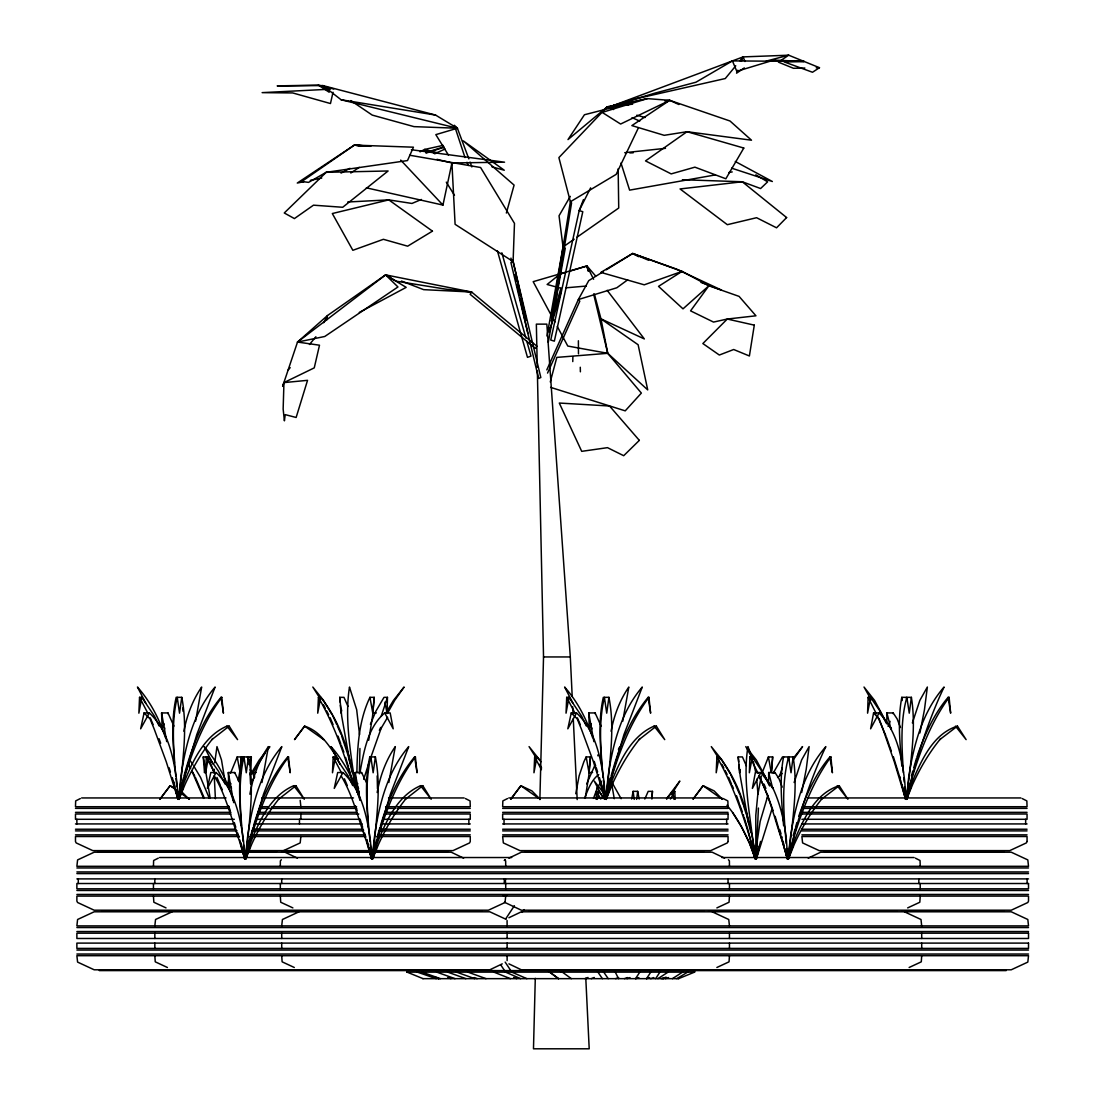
<?xml version="1.0" encoding="UTF-8"?>
<svg xmlns="http://www.w3.org/2000/svg" width="1104" height="1104" viewBox="0 0 1104 1104"><rect width="100%" height="100%" fill="white"/><g stroke="black" fill="none" stroke-linecap="round" stroke-linejoin="round"><path stroke-width="1.5" d="M377.471 788.808L377.182 775.891M356.882 772.648C357.365 747.215 358.717 720.636 369.95 697.342L374.215 697.342L372.545 716.289L368.708 740.26M226.927 726.128L237.567 739.625L229.19 726.128L226.927 726.128C203.536 736.244 192.248 762.064 183.292 784.475L178.931 799.282L184.189 777.202L196.774 734.615L215.101 687.033C193.421 712.328 185.168 745.918 180.725 778.196L178.613 799.296L178.503 796.053M423.039 978.655L407.072 972.127L407.086 970.595M407.266 972.127L407.279 970.595M370.42 724.321L375.815 711.321L383.999 697.342L387.449 697.342L387.076 713.17L384.896 702.158M173.949 726.115L167.96 712.936L161.584 712.936L162.15 728.819L164.123 723.879M239.734 782.833L234.683 772.524L228.307 772.524L228.887 788.408L230.86 783.467M366.611 782.833L361.574 772.524L355.198 772.524L355.764 788.408L357.737 783.467M601.114 726.115L595.125 712.936L588.749 712.936L589.315 728.819L591.289 723.879M241.362 825.709C239.803 802.856 237.774 779.479 242.908 756.93L251.326 756.93L250.801 772.759L250.18 769.64M214.231 772.662L214.314 769.281M535.288 978.337L533.48 1048.8L589.205 1048.8L585.796 978.337M539.87 799.6L543.527 656.949L537.344 370.696M572.769 361.588L572.879 356.951M782.212 787.138L778.941 778.568L774.98 772.524L768.688 772.524L772.731 788.491L772.427 787.138C780.514 804.029 784.654 822.59 786.503 841.165L787.718 858.898L787.98 855.683M749.892 756.93L749.354 772.759L752.335 756.93L749.892 756.93L758.103 773.393M868.117 697.342L867.578 713.17L870.559 697.342L868.117 697.342L876.341 713.805M178.517 799.31L178.669 796.081M139.546 697.342L138.869 713.17L141.809 697.342L139.546 697.342L148.143 713.805M333.16 756.93L332.483 772.759L335.423 756.93L333.16 756.93L341.757 773.393M566.711 697.342L566.035 713.17L568.974 697.342L566.711 697.342L575.308 713.805M596.132 799.379L596.519 791.361L598.782 791.361L602.77 796.219M318.421 697.342L317.731 713.17L320.657 697.342L318.421 697.342C334.112 724.679 344.807 754.681 353.225 784.985M534.667 756.93L533.963 772.759L536.903 756.93L534.667 756.93L541.443 769.681M716.896 756.93L716.192 772.759L719.132 756.93L716.896 756.93C731.579 782.322 741.557 810.184 750.002 838.198L755.509 858.926L754.087 850.949M768.688 772.524L768.577 783.467M900.45 727.55L897.179 718.98L893.205 712.936L886.912 712.936L886.802 723.879M359.352 773.821L359.945 748.471M651.884 799.02L652.464 791.361L648.2 791.361L644.819 799.02M357.917 794.48L358.372 788.021M357.931 794.438L358.4 787.939M575.75 793.748L579.117 775.891L583.864 761.801L586.183 756.93L590.461 756.93L588.791 775.891L585.189 798.371M762.892 770.909L768.412 756.93L772.69 756.93L771.613 770.909M241.417 756.93L240.106 772.759L237.222 756.93L241.417 756.93L240.465 765.997M374.215 697.342L372.779 713.17L369.95 697.342M590.461 756.93L589.025 772.759L586.183 756.93M651.953 797.778L652.464 791.361M772.69 756.93L771.254 772.759L768.412 756.93M214.714 762.85L216.977 746.621L221.504 759.994L224.968 780.859M786.172 843.346C783.923 814.711 780.997 785.027 788.615 756.93L793.141 756.93C797.516 783.868 793.707 811.316 790.74 838.198L788.035 858.926L788.325 855.738M909.737 783.385L906.398 799.324L906.563 796.136M788.008 858.884L790.354 837.784C795.142 805.409 803.891 771.862 825.833 746.621C812.02 775.836 801.821 806.624 793.39 837.784L788.228 858.884L790.423 847.527M908.661 787.939L906.384 799.296L908.578 778.196C913.381 745.821 922.13 712.273 944.072 687.033C930.258 716.248 920.06 747.035 911.628 778.196L906.467 799.296L911.104 784.475C920.708 761.884 932.383 733.898 957.458 726.128L966.124 739.625L955.471 726.128M178.986 796.136L178.627 799.324L183.499 777.616M372.6 855.738L372.959 852.55M793.141 756.93L791.03 772.759L788.615 756.93M911.38 697.342L909.254 713.17L906.853 697.342L911.38 697.342C915.754 724.279 911.932 751.727 908.978 778.61L906.274 799.324M174.391 762.974C172.983 741.157 171.244 718.856 176.171 697.342L181.76 697.342L179.538 713.17L177.233 697.342C171.065 723.065 173.673 749.892 175.771 775.96M368.363 827.282C366.749 803.919 364.555 780.004 369.785 756.93L375.374 756.93L373.152 772.759L370.834 756.93C364.32 784.585 367.508 813.413 369.992 841.386M601.68 764.548C600.19 742.205 598.313 719.366 603.336 697.342L608.925 697.342L606.717 713.17L604.399 697.342C598.133 723.617 600.907 751.01 603.101 777.616M636.622 799.379L637.684 791.361L633.144 791.361L631.654 799.02M239.872 770.909L238.271 780.68M360.042 772.11C363.92 751.258 367.798 727.288 384.744 712.936L390.181 712.936L393.203 728.819L384.744 712.936M767.418 798.371L767.901 795.391M783.564 756.93C779.245 779.617 781.729 802.884 783.605 825.709M907.06 700.198L906.329 697.342L901.802 697.342C897.483 720.029 899.953 743.296 901.844 766.121M205.123 769.64L204.516 772.759L203.274 756.93L208.546 756.93L205.606 772.759L206.282 756.93L214.88 773.393M546.977 336.016L563.054 246.979L559.038 215.777L570.285 196.374M548.288 342.295L565.276 248.207L563.054 246.979L574.177 239.182M597.333 799.379L598.492 792.962M358.662 794.549L359.255 791.361M758.02 849.362L756.226 858.926L758.172 849.155M326.549 320.215L327.433 315.578L385.586 274.882L471.601 292.022L536.82 346.145L535.371 348.436L470.152 294.313L471.601 292.022L445.602 289.124L396.143 281.175L385.586 274.882L297.514 342.061L282.638 386.331L283.949 382.605L314.254 367.867L319.498 345.207L297.514 342.061L327.433 315.578L323.693 322.685M341.688 710.051L341.095 713.17L340.349 705.359M740.163 769.64L739.57 772.759L738.811 764.948M195.574 721.271L201.659 687.033C192.579 700.267 186.838 715.53 183.926 731.262M261.965 782.515L268.396 746.621C258.571 760.794 252.968 777.354 249.89 794.218M388.843 782.515L395.273 746.621C385.82 760.325 380.149 776.236 377.154 792.534M622.739 721.271L628.825 687.033C619.744 700.267 614.003 715.53 611.092 731.262M182.132 783.067L178.779 799.296L181.111 778.61C183.719 751.7 187.1 724.114 181.76 697.342M249.532 839.413L245.516 858.884L246.565 854.137M375.401 844.284L372.393 858.884L377.775 838.198C386.386 809.591 397.385 781.025 415.394 756.93L414.607 756.93C398.089 776.774 387.697 801.104 380.466 825.709M606.952 794.438L610.291 778.196M801.67 792.534L806.224 769.281L809.122 746.621L801.601 759.994L794.135 782.515M788.159 858.926L790.505 847.762M919.908 732.946L924.462 709.693L927.36 687.033L919.839 700.405L912.373 722.927M366.362 187.832L442.952 205.082L451.922 162.964L504.556 162.191L411.406 149.744M247.255 850.949L249.67 839.785M376.547 839.785L372.407 858.926L377.803 836.791L390.374 794.218L408.715 746.621C387.035 771.917 378.782 805.506 374.339 837.784L372.214 858.884L374.725 838.198C377.333 811.302 380.714 783.716 375.374 756.93M606.993 794.549L610.664 777.616M227.452 785.524L229.204 777.451M250.015 838.198L253.133 827.282M756.626 857.284L758.393 849.224M333.022 92.253L330.469 103.541L292.67 92.929L262.131 92.639L330.344 89.189M873.581 712.936L870.614 728.819L879.046 712.936L873.581 712.936L879.184 718.98L882.883 728.902L894.309 761.815L905.611 799.31L904.286 792.865M759.414 845.912L756.695 857.27L760.559 841.386M293.664 785.717L304.304 799.227L295.927 785.717L293.664 785.717C270.273 795.832 258.985 821.652 250.015 844.063L245.654 858.871L250.925 836.791L263.497 794.218L281.837 746.621C260.144 771.917 251.905 805.506 247.462 837.784L245.336 858.884L247.848 838.198C250.456 811.302 253.837 783.716 248.497 756.93L246.275 772.759L243.956 756.93C237.443 784.585 240.631 813.413 243.101 841.386M761.346 775.891L757.703 795.391L755.785 815.414L755.881 858.802M178.848 799.324L184.161 778.61C192.786 750.002 203.785 721.436 221.78 697.342L220.993 697.342C202.239 719.863 191.585 747.96 183.982 775.96M245.585 858.926L250.898 838.198C259.509 809.591 270.508 781.025 288.517 756.93L287.73 756.93C271.211 776.774 260.82 801.104 253.589 825.709M906.481 799.324L911.849 778.61C920.515 750.071 931.431 721.588 949.109 697.342L948.115 697.342C934.039 713.819 925.111 733.994 917.824 754.211M149.357 712.936L144.086 712.936L140.65 728.819L149.357 712.936C168.194 730.655 173.48 756.999 176.819 781.577L178.31 799.31M248.952 764.603L251.326 756.93M576.523 712.936L571.251 712.936L567.815 728.819L576.523 712.936C595.36 730.655 600.659 756.999 603.985 781.577L605.475 799.31L604.951 796.053M550.275 381.943L556.816 357.392L607.724 353.308L647.717 389.891L638.126 344.752L600.976 318.877L594.394 294.078M906.853 697.342C900.05 721.795 901.871 747.615 903.417 772.648M506.363 213.044L514.091 185.099L463.321 140.898L504.28 170.237L491.942 166.842M369.26 761.815L363.713 779.286M793.183 835.549L795.073 828.938M911.421 775.96L912.829 770.992M756.392 858.898L772.124 808.556M795.542 827.282L796.909 822.563M913.767 767.68L916.513 758.255M377.113 837.205L380.011 827.282M611.147 775.96C618.751 747.96 629.404 719.863 648.158 697.342L648.945 697.342L650.615 713.17L648.158 697.342M372.545 858.871L376.892 844.063C385.862 821.652 397.15 795.832 420.541 785.717L422.804 785.717L431.181 799.227L420.541 785.717M639.961 738.562C628.673 752.514 619.634 768.163 612.196 784.475L606.206 799.434L610.457 784.475C619.413 762.064 630.701 736.244 654.092 726.128L656.356 726.128L664.732 739.625L654.092 726.128M548.343 330.8L549.309 327.529M551.255 320.988L560.929 288.254L547.142 284.473L558.569 275.186M549.199 332.138L561.301 291.221L560.929 288.254M798.73 816.27C806.155 795.197 815.249 774.083 829.891 756.93L830.884 756.93L832.416 772.759L829.891 756.93M916.969 756.682L917.217 755.812M167.739 713.626L167.96 712.936M234.476 773.228L234.683 772.524M361.353 773.228L361.574 772.524M594.904 713.626L595.125 712.936M782.363 767.639L779.645 775.891M230.474 773.393L237.222 756.93M774.746 773.228L774.98 772.524M892.97 713.626L893.205 712.936M381.184 716.289L387.449 697.342M183.236 787.152L178.972 799.393L185.03 784.475C192.469 768.163 201.508 752.514 212.796 738.562M245.709 858.981L249.959 846.74M376.837 846.74L372.586 858.981L378.644 844.063C386.083 827.752 395.108 812.102 406.41 798.151M606.137 799.393L610.402 787.152M788.366 858.981L792.617 846.74M910.855 787.152L906.591 799.393L912.635 784.475C920.087 768.108 929.251 752.445 940.705 738.562M381.391 727.55L369.757 760.421M597.623 787.138L593.51 798.344M586.652 783.909L594.587 765.997M584.596 798.344C587.921 789.788 591.137 780.293 598.727 774.539M767.887 795.501L760.173 821.404L757.358 840.31L756.033 858.898L758.42 808.059M583.464 199.562L579.186 210.602L550.744 340.06L554.346 341.15L582.788 211.706L579.186 210.602L590.626 187.859M890.1 721.34L888.044 726.349M245.778 859.022L251.767 844.063C259.205 827.752 268.231 812.102 279.519 798.151M737.762 70.214L736.575 73.168L744.331 67.91M741.322 61.341L743.102 56.897L788.698 55.2L819.458 67.703L812.503 72.257L784.185 61.907L804.071 61.451L773.835 60.085L736.796 71.332L732.435 60.899L695.962 82.207L655.141 93.067L611.299 106.26L614.486 105.998M788.435 859.022L794.397 844.063C801.849 827.696 811.012 812.033 822.466 798.151M769.819 785.938L770.868 783.467M546.811 369.895L578.344 299.557L588.749 280.623L603.391 271.584M547.543 373.097L579.779 301.199L578.344 299.557L616.819 287.771L627.638 279.864M379.376 730.31L380.701 727.439M638.347 127.94L616.17 174.377L570.382 201.742L551.572 317.828L552.773 318.987L571.568 202.901L570.382 201.742L558.886 157.61L607.283 106.812L647.386 98.629L669.742 100.34L730.02 121.012L751.493 140.208L687.019 131.707L664.194 135.323L631.874 125.594L669.742 100.34L678.85 104.507M760.808 772.524L752.376 788.408L755.357 772.524L760.808 772.524L773.214 788.491M670.404 799.02L674.779 791.361L672.612 791.361L666.802 799.02M773.048 773.393L782.46 756.93L788.09 756.93L788.822 759.787M216.094 772.524L207.373 788.408L210.809 772.524L216.094 772.524C234.917 790.243 240.217 816.587 243.556 841.165L245.047 858.898M342.971 772.524L334.25 788.408L337.686 772.524L342.971 772.524C361.795 790.243 367.094 816.587 370.433 841.165L371.924 858.898L370.337 844.574M387.38 713.488L394.68 700.405L404.092 687.033L393.466 700.405L385.544 713.488M252.733 773.076L265.291 752.914M380.783 728.902L387.614 717.296M597.016 788.491L601.294 781.232M250.594 774.346L259.247 759.994L265.65 751.852M666.512 798.703L679.829 781.052L671.453 794.425M250.953 782.681L254.638 776.885M504.238 860.513L505.094 859.74M635.545 978.655L639.782 972.127L638.981 970.595M646.544 978.655L650.78 972.127L649.98 970.595M655.666 978.655L659.888 972.127L659.102 970.595M505.949 918.5L514.381 905.722M618.392 749.395L620.324 746.621L618.654 748.705M266.823 750.775L269.804 746.621L267.32 749.74M793.141 759.994L802.553 746.621L793.252 758.324M522.137 912.332L524.11 909.613M170.14 785.717L159.901 799.227L170.14 785.717L175.66 789.595L178.048 799.296L166.276 761.815L154.146 728.902L150.103 718.98L144.086 712.936M520.895 785.717L510.738 799.227L520.895 785.717L531.838 790.864L540.173 799.296L538.959 798.151M830.884 756.93C813.206 781.177 802.277 809.66 793.624 838.198L788.242 858.926L792.879 844.063C802.47 821.473 814.159 793.486 839.219 785.717L847.886 799.227L837.246 785.717M648.945 697.342C630.95 721.436 619.951 750.002 611.326 778.61L606.013 799.324L611.354 777.202L623.939 734.615L642.266 687.033C620.586 712.328 612.334 745.918 607.89 778.196L605.779 799.296L608.276 778.61C610.898 751.7 614.266 724.114 608.925 697.342M735.761 65.812L725.287 78.536L631.847 99.719L611.299 106.26L743.102 56.897L745.007 61.534M739.956 60.72L743.102 56.897M288.034 370.213L290.173 367.632M309.451 344.489L315.882 336.761M777.561 777.561L782.087 773.531M249.766 774.539L252.154 772.524L256.1 772.524M211.747 739.708L229.19 726.128M278.484 799.296L295.927 785.717M405.361 799.296L422.804 785.717M638.912 739.708L656.356 726.128M821.404 799.296L839.219 785.717M939.642 739.708L957.458 726.128M576.964 237.236L618.723 208.021L618.157 168.788M370.834 146.294L354.356 145.107L301.82 181.484L308.568 182.381L326.191 172.307L407.5 160.577L413.448 147.191L354.356 145.107L297.28 183.043L303.807 181.705M350.796 172.997L359.269 167.353M657.901 978.655L668.099 972.127L667.658 970.595M672.405 978.655L682.603 972.127L682.162 970.595M606.317 269.776L632.647 253.506L676.559 269.141L721.464 290.048L700.957 282.417M676.821 978.655L687.64 972.127L687.199 970.595M359.283 312.432L406.189 287.371L385.586 274.882L397.951 286.957L324.769 336.485L297.514 342.061M341.053 173.093L350.037 168.305M420.044 151.841L424.585 149.468L443.118 145.369M283.576 850.618L300.178 842.918L300.881 836.515M172.141 911.794L155.54 919.494L154.836 925.897M281.354 859.74L280.361 860.913L280.319 866.309M299.018 911.794L282.417 919.494L281.713 925.897M508.916 858.139L521.35 852.205L712.149 852.205L724.583 858.139M508.916 917.728L521.35 911.794L1011.236 911.794L1027.824 919.494L1028.514 925.897L76.88 925.897L77.584 919.494L94.185 911.794L489.817 911.794L506.087 919.328M502.251 963.861L489.817 969.795L94.185 969.795L77.584 962.095L76.88 955.691L1028.514 955.691L1027.824 962.095L1011.236 969.795L521.35 969.795L508.916 963.861M808.225 858.139L820.645 852.205L1011.236 852.205L1027.824 859.906L1028.514 866.309L76.88 866.309L77.584 859.906L94.185 852.205L243.874 852.205M716.869 907.902L729.04 902.244L729.454 896.103M716.869 967.49L729.04 961.832L729.454 955.691M907.667 907.902L919.825 902.244L920.225 896.103M909.13 967.49L921.288 961.832L921.702 955.691M434.507 153.773L445.119 149.026M421.383 199.479L411.944 203.453L388.774 199.879L347.746 201.991M80.344 798.551L75.665 800.924L75.486 806.72L229.246 806.72M158.3 858.139L153.622 860.513L153.442 866.309M507.509 798.551L502.831 800.924L502.651 806.72L728.047 806.72L727.853 800.924L723.175 798.551M662.8 978.655L665.96 977.357M663.021 978.655L666.167 977.344M678.587 978.655L694.554 972.127L694.54 970.595M585.01 978.655L588.018 977.468M591.275 978.655L594.269 977.468M503.479 896.034L506.46 894.944M615.646 978.655L618.654 977.564M624.491 978.655L627.5 977.564M626.989 978.655L629.998 977.564M635.835 978.655L638.843 977.564M646.613 978.655L649.676 977.564M661.296 978.655L664.346 977.564M650.711 978.655L653.872 977.564M665.395 978.655L668.541 977.564M426.047 153.111L443.877 147.274M426.089 152.462L443.891 146.929M559.838 274.151L566.214 272.219M569.402 271.267L586.955 265.967L595.567 275.959M766.204 61.106L788.698 55.2L778.417 62.141L793.472 68.296L804.844 68.034M310.321 180.366L321.747 178.02M715.406 174.901L629.611 190.136L620.972 163.006M728.861 172.514L732.228 171.92M624.726 152.697L665.491 148.322M632.606 104.19L607.283 106.812L567.994 139.587L584.444 114.747L647.386 98.629L602.177 112.401L620.614 124.034L669.742 100.34L664.677 100.864M566.021 287.813L586.376 286.046M624.077 105.211L628.866 104.825M629.818 152.932L633.213 152.794M816.215 67.772L819.458 67.703M333.753 89.024L318.366 85.118L277.173 85.891L322.865 85.574L435.556 115.064L457.401 128.243L468.855 158.879M543.527 656.949L570.299 656.949L572.203 696.472M350.023 762.974L341.716 716.289L339.728 697.342L343.965 697.342L347.967 706.408M373.166 712.936L376.326 712.936M748.484 822.563L740.191 775.891L738.19 756.93L742.426 756.93L746.428 765.997M589.412 772.524L592.558 772.524M81.641 797.944L226.03 797.944M261.689 797.944L353.501 797.944M388.567 797.944L464.122 797.944M508.806 797.944L721.878 797.944M808.045 797.944L1020.896 797.944M259.537 806.72L267.872 806.72M271.708 806.72L356.62 806.72M385.586 806.72L470.263 806.72L470.083 800.924L465.419 798.551M803.284 806.72L1027.051 806.72L1026.858 800.924L1022.194 798.551M75.486 808.376L229.246 808.376M259.537 808.376L356.62 808.376M387.283 808.376L395.743 808.376M397.371 808.376L470.263 808.376M502.651 808.376L728.047 808.376M803.284 808.376L1027.051 808.376M75.486 812.351L230.943 812.351M258.653 812.351L266.202 812.351M267.872 812.351L357.172 812.351M385.241 812.351L470.263 812.351M502.651 812.351L728.047 812.351M801.89 812.351L1027.051 812.351M230.943 814.007L75.486 814.007L75.486 819.292L234.338 819.292M257.867 814.007L266.202 814.007M267.872 814.007L358.814 814.007M385.241 814.007L470.263 814.007L470.263 819.292L383.571 819.292M801.89 814.007L1027.051 814.007L1027.051 819.292L801.89 819.292M256.197 819.292L360.028 819.292M75.486 823.929L234.338 823.929M254.527 823.929L362.071 823.929M381.901 823.929L470.263 823.929M502.651 823.929L728.047 823.929M801.89 823.929L1027.051 823.929M75.486 829.228L236.035 829.228M252.857 829.228L363.451 829.228M380.231 829.228L470.263 829.228M502.651 829.228L728.047 829.228M801.89 829.228L1027.051 829.228M75.486 830.884L237.125 830.884M252.057 830.884L363.713 830.884M378.562 830.884L470.263 830.884M502.651 830.884L728.047 830.884M801.89 830.884L1027.051 830.884M75.486 834.859L237.733 834.859M250.415 834.859L365.341 834.859M378.562 834.859L470.263 834.859M502.651 834.859L728.047 834.859M801.89 834.859L1027.051 834.859M239.43 836.515L75.486 836.515L75.486 841.483L76.176 842.918L92.777 850.618L242.466 850.618M249.532 836.515L365.341 836.515M377.126 836.515L470.263 836.515L470.263 841.483L469.573 842.918L453.026 850.618L373.704 850.618M247.406 850.618L368.833 850.618M97.842 851.405L243.253 851.405M246.661 851.405L276.842 851.405M281.782 851.405L370.116 851.405M373.262 851.405L447.976 851.405M525.007 851.405L704.007 851.405M824.233 851.405L1004.185 851.405M247.158 852.205L370.282 852.205M375.153 852.205L451.232 852.205L463.625 858.139M159.597 857.532L511.676 857.532M721.823 857.532L914.071 857.532M76.88 867.965L1028.514 867.965M76.88 871.939L1028.514 871.939M76.88 873.595L1028.514 873.595M76.88 878.894L1028.514 878.894M76.88 890.473L1028.514 890.473M76.88 894.447L1028.514 894.447M503.327 894.944L506.681 894.944M102.327 910.993L174.556 910.993M175.798 910.993L481.675 910.993M529.492 910.993L704.007 910.993M708.616 910.993L716.827 910.993M717.407 910.993L897.359 910.993M901.623 910.993L1004.185 910.993M76.88 927.553L1028.514 927.553M76.88 931.528L1028.514 931.528M76.88 950.061L1028.514 950.061M76.88 954.035L1028.514 954.035M99.25 970.595L1006.186 970.595M407.072 972.127L694.554 972.127M422.846 978.655L678.781 978.655M732.435 60.899L804.071 61.451M682.382 179.731L742.274 181.76L760.601 188.536L767.625 181.843L755.826 174.846M471.601 292.022L423.646 289.648L401.442 281.037M354.356 145.107L369.454 146.308M318.366 85.118L329.185 92.239L322.865 85.574L341.108 99.76L435.556 115.064M356.04 145.411L361.091 146.335M409.86 155.264L480.599 167.518L514.478 223.381L513.098 261.565L540.822 377.527L538.614 378.437L510.904 262.476L513.098 261.565L455.096 224.319L451.922 162.964L437.005 159.335M341.108 99.76L457.401 128.243L435.832 134.633L448.417 155.057M437.764 152.863L424.585 149.468L435.832 153.484M613.852 108.675L607.283 106.812L613.465 109.531M636.829 115.202L645.026 117.521M550.606 387.366L625.223 410.854L641.369 393.079L607.724 353.308L593.621 293.981M731.648 168.167L772.358 181.511L735.278 161.488M447.782 977.564L450.929 978.655M436.259 978.655L417.353 972.127L416.953 970.595M455.027 978.655L436.729 972.127L436.315 970.595M440.358 978.655L422.045 972.127L421.631 970.595M486.022 978.655L467.944 972.127L467.171 970.595M474.154 977.564L477.163 978.655M474.679 978.655L456.614 972.127L455.842 970.595M465.833 978.655L447.769 972.127L446.996 970.595M385.586 274.882L390.347 276.731M513.65 977.468L516.658 978.655M510.393 978.655L493.861 972.127L492.853 970.595M435.666 977.357L438.826 978.655M435.473 977.357L438.633 978.655M915.368 858.139L920.046 860.513L920.225 866.309M648.531 260.227L632.647 253.506L600.866 272.398L644.225 284.818L682.065 271.377L708.892 285.77L739.073 296.383L755.936 315.799L727.274 319.042L713.529 322.078L690.566 310.859L708.892 285.77L683.003 308.844L658.522 286.378L682.065 271.377L632.647 253.506L638.65 256.694M526.87 978.655L511.801 972.127L505.163 962.095M520.605 978.655L505.535 972.127L500.774 964.924M632.026 117.673L639.768 121.067M169.892 785.717L174.57 787.925M297.418 858.139L284.984 852.205M292.891 907.902L280.72 902.244L280.319 896.103M294.299 967.49L282.127 961.832L281.713 955.691M166.014 907.902L153.842 902.244L153.442 896.103M167.422 967.49L155.25 961.832L154.836 955.691M904.424 911.794L920.998 919.494L921.702 925.897M728.419 859.74L729.399 860.913L729.454 866.309M712.149 911.794L728.75 919.494L729.454 925.897M504.68 859.74L505.66 860.913L505.715 866.309M571.361 978.655L560.225 970.595M558.652 978.655L547.763 970.595M558.417 978.655L547.529 970.595M350.851 100.602L372.227 115.092L414 126.629L457.401 128.243L454.351 125.29L465.005 157.568M179.8 792.506L188.094 798.33M720.94 798.33L703.069 785.717L692.967 799.227L703.124 785.717L714.067 790.864L722.402 799.296M520.826 785.717L538.711 798.33M504.459 902.244L521.35 910.207L1011.236 910.207L1027.824 902.506L1028.514 901.071L1028.514 896.103L76.88 896.103L76.88 901.071L77.584 902.506L94.185 910.207L488.41 910.207L505.011 902.506L505.715 896.103M300.178 800.317L300.881 806.72M571.251 712.936L577.268 718.98L581.311 728.902L593.455 761.815L605.13 799.31L600.783 781.453M341.302 776.153C353.073 795.818 358.441 819.499 366.362 841.165L371.579 858.898L366.556 839.785M214.424 776.153C226.182 795.818 231.564 819.499 239.485 841.165L244.702 858.898L240.741 842.656M188.329 798.151L189.474 799.296M721.188 798.151L722.32 799.296M322.713 738.562L323.845 739.708L304.594 726.128L294.506 739.625L304.649 726.128C320.395 731.234 329.503 746.221 338.197 759.317M189.088 799.296L181.994 792.065M400.697 160.094L442.952 205.082M758.71 776.153C769.612 796.108 774.663 819.554 782.308 841.165L787.373 858.898M719.132 756.93C737.941 779.99 746.828 809.425 752.514 838.198L755.688 858.926L755.095 855.641M536.903 756.93L540.891 761.801M320.657 697.342C341.026 722.596 350.244 755.012 355.267 786.572M568.974 697.342L581.698 716.289L586.252 725.935M335.423 756.93L348.146 775.891L352.687 785.524M208.546 756.93L218.261 770.909L225.202 784.171M141.809 697.342L154.532 716.289L159.086 725.935M870.559 697.342L880.136 711.321L886.333 723.244M752.335 756.93L764.851 775.891L769.295 785.524M190.619 761.222L192.841 764.603M726.956 805.244C736.658 816.822 743.792 830.305 749.864 844.063L755.371 859.022L751.369 846.74M879.046 712.936C897.166 731 901.83 757.178 904.742 781.577L905.956 799.31M539.759 759.994L529.064 746.621L536.447 758.324M604.288 793.845L594.256 781.052L603.308 798.703M607.159 290.311L644.336 338.942L600.976 318.877L607.724 353.308L567.787 346.049L557.327 326.591M560.473 970.595L561.577 972.127M608.207 978.655L602.701 970.595M602.384 978.655L596.878 970.595M614.514 970.595L618.544 978.655M718.676 758.324L711.293 746.621L721.988 759.994L729.854 773.076M320.201 698.735L312.818 687.033L323.527 700.405L332.138 714.757M446.306 182.146L454.475 195.311M732.628 812.53L741.75 827.269L749.547 843.346L755.371 859.022M334.153 752.942L338.1 759.317M193.724 765.997L200.569 777.451L209.332 798.371M596.519 791.361L600.797 799.02M871.166 699.826L864.018 687.033L874.575 700.405L886.733 723.189M752.942 759.414L745.78 746.621L756.337 759.994L768.508 782.777M730.6 774.346L735.209 784.157M194.704 775.933L191.792 770.551M554.912 322.106L533.177 281.672L586.955 265.967L593.607 279.257M588.887 727.55L589.605 728.902M355.322 787.138L356.04 788.491M228.445 787.138L229.163 788.491M161.708 727.55L162.44 728.902M254.555 777.106L252.154 772.524M207.428 756.93L208.946 759.787M189.129 765.527L190.454 768.025M725.135 770.551L727.122 774.346M326.674 710.962L328.661 714.757M877.556 716.289L885.891 735.802M759.317 775.891L767.666 795.391M721.906 764.272L723.838 768.025M539.677 764.272L541.609 768.025M323.444 704.683L325.363 708.437M890.762 727.55L891.452 728.902M209.705 761.222L214.411 773.393M191.792 770.909L203.66 798.371M190.633 768.453L188.204 763.195M333.035 716.344L336.734 724.569M735.83 785.593L739.625 794.218M732.173 785.593L733.429 788.463M621.124 798.703L611.202 781.052L614.266 798.703M337.369 726.004L341.164 734.615M221.021 786.931L222.249 789.746M195.311 777.299L203.909 797.24M572.99 703.262L564.613 687.033C577.544 701.606 586.624 719.187 592.6 737.638M340.046 764.272L331.048 746.621C344.696 761.981 354.053 780.68 359.973 800.262M213.169 764.272L204.171 746.621C217.805 761.981 227.176 780.68 233.096 800.262M145.825 703.262L137.448 687.033C150.379 701.606 159.459 719.187 165.434 737.638M728.585 777.299L731.538 784.157M330.124 717.71L333.063 724.569M577.406 717.848L580.262 724.583M344.42 778.789L347.277 785.524M216.977 777.451L220.4 785.524M150.241 717.848L153.097 724.583M466.978 162.288L468.303 165.434M764.078 784.157L765.859 788.463M355.364 805.782L357.172 810.598M228.487 805.782L230.281 810.598M750.72 753.632L747.932 746.621C743.102 776.94 748.733 807.673 752.569 837.784L755.688 858.884M470.056 162.095L471.863 166.939M889.562 746.194L891.328 751.01M773.09 810.598L768.191 796.881M739.749 804.788L742.316 811.785M341.274 745.2L343.855 752.197M159.073 738.769L160.673 743.227M736.506 795.722L739.211 803.284M338.031 736.133L340.736 743.696M886.415 737.293L889.037 744.717M740.135 795.722L743.213 804.788M341.674 736.133L347.981 754.998M751.244 755.053L752.238 757.951M743.765 806.431L746.456 814.586M596.215 767.68L597.595 771.944M364.499 832.954L365.879 837.205M237.622 832.954L239.002 837.205M169.05 767.68L170.43 771.944M594.256 761.401L595.718 766.121M360.208 819.416L362.65 827.282M234.31 822.563L235.773 827.282M747.394 828.11L755.522 858.884M348.933 768.522L353.446 784.696M893.357 756.682L900.174 778.61M775.118 816.27L787.414 858.926L786.048 852.454M779.728 829.559L781.052 833.893M744.082 817.07L746.953 826.675M345.607 757.482L348.491 767.087M743.337 814.586L743.599 815.47M501.837 252.788L525.918 338.072M526.843 341.357L531.01 356.109L527.477 357.351L497.38 250.746M588.266 270.935L586.955 265.967L588.128 270.908M605.185 799.324L599.444 777.616M239.678 839.785L244.757 858.926M178.02 799.324L172.279 777.616M900.602 780.197L905.639 799.324L902.037 784.696M753.273 761.429L755.812 772.662M886.912 712.936L890.956 728.902L890.666 727.55M782.984 841.041L784.199 845.912M785.013 849.155L787.428 858.884M746.677 815.47L750.83 832.457M348.215 755.881L352.355 772.855M366.818 839.413L368.032 844.284M368.833 847.527L371.648 858.884L370.364 849.362M173.604 781.453L174.818 786.31M900.174 777.202L900.422 778.196M781.936 836.791L782.184 837.784M512.767 259.73L526.346 319.939M510.945 258.115L511.704 261.469M514.712 274.841L516.23 281.534M516.976 284.887L519.239 294.92M519.998 298.259L527.919 333.38M597.788 754.998L597.995 755.881M637.684 791.361L639.175 799.02M247.448 756.93L248.055 759.787M603.929 792.865L605.268 799.31L603.446 786.572M370.033 850.839L371.386 857.284M243.156 850.839L244.508 857.284M176.764 792.865L178.227 799.296L177.233 789.76M588.749 712.936L593.869 741.612M355.198 772.524L360.07 799.779M228.307 772.524L233.689 802.636M161.584 712.936L166.704 741.612M752.555 842.973L753.466 847.762M210.215 798.371L203.274 756.93M591.675 727.55L591.91 728.902M358.11 787.138L358.358 788.491M231.233 787.138L231.481 788.491M164.51 727.55L164.744 728.902M672.612 791.361L674.047 799.379M353.39 777.202L353.57 778.196M752.873 842.656L753.425 845.912M948.115 697.342L950.654 713.17L949.109 697.342M414.607 756.93L417.05 772.759L415.394 756.93M287.73 756.93L290.173 772.759L288.517 756.93M220.993 697.342L223.436 713.17L221.78 697.342M243.487 849.362L244.936 858.926L243.446 844.574M176.764 789.76L178.199 799.324M355.295 786.31C351.017 753.521 344.351 720.098 349.471 687.033L356.675 709.693L359.545 734.615M905.363 796.053L905.832 799.296L905.473 796.136M787.124 855.641L787.594 858.884L786.669 848.493M904.493 789.76L905.846 799.324M786.255 849.362L787.607 858.926L787.235 855.738M633.144 791.361L634.22 799.379M369.785 756.93L370.213 760.145M242.908 756.93L243.335 760.145M182.643 708.05L183.071 711.321M901.802 697.342L902.203 700.557M738.659 761.801L738.19 756.93M340.198 702.199L339.728 697.342M605.061 796.136L605.434 799.324L603.364 780.197M507.067 920.501L507.122 925.897M176.033 778.61L176.888 786.572M756.695 779.217L758.006 794.218M249.973 772.565L250.539 783.909M904.231 782.046L903.817 777.616M904.742 787.193L905.901 799.213M215.404 798.744L214.245 775.933M570.299 656.949L546.839 324.134L536.351 324.134L537.275 367.246M674.779 791.361L675.193 799.379M572.7 706.781L573.031 713.667M573.28 718.814L577.185 799.6M580.276 367.246L580.387 371.813M356.992 783.757L357.227 792.341M694.347 970.595L694.361 972.127M578.386 340.763L578.482 353.818M787.828 855.641L787.828 858.884M1027.12 878.894L1027.12 883.517M1025.657 819.292L1025.657 823.929M921.702 933.184L921.702 938.483M921.702 943.106L921.702 948.405M920.225 883.517L920.225 888.817M918.832 878.894L918.832 883.517M729.454 883.517L729.454 888.817M729.454 933.184L729.454 938.483M729.454 943.106L729.454 948.405M728.047 878.894L728.047 883.517M726.653 819.292L726.653 823.929M507.122 933.184L507.122 938.483M507.122 943.106L507.122 948.405M507.122 955.691L507.122 960.659M505.715 883.517L505.715 888.817M505.453 878.894L505.453 883.517M504.321 878.894L504.321 883.517M504.045 819.292L504.045 823.929M468.869 819.292L468.869 823.929M300.881 814.007L300.881 819.292M299.474 819.292L299.474 823.929M281.713 878.894L281.713 883.517M281.713 933.184L281.713 938.483M281.713 943.106L281.713 948.405M280.319 883.517L280.319 888.817M154.836 878.894L154.836 883.517M154.836 933.184L154.836 938.483M154.836 943.106L154.836 948.405M153.442 883.517L153.442 888.817M78.287 878.894L78.287 883.517M76.88 819.292L76.88 823.929M283.949 382.605L283.148 409.046L284.404 420.831L285.218 414.635L296.134 417.478L307.547 380.328L283.949 382.605M906.205 796.081L906.108 799.31L906.067 796.053M728.047 841.483L727.343 842.918L710.741 850.618L519.943 850.618L503.341 842.918L502.651 836.515L728.047 836.515L728.047 841.483M1027.051 841.483L1026.347 842.918L1009.774 850.618L819.168 850.618L802.594 842.918L801.89 836.515L1027.051 836.515L1027.051 841.483M754.294 325.142L749.395 355.985L733.691 349.513L719.339 355.033L702.862 343.551L727.274 319.042L754.294 325.142M743.792 148.046L725.852 178.779L694.899 167.159L671.177 173.894L645.509 160.908L687.019 131.707L743.792 148.046M786.614 217.557L776.554 227.81L756.585 217.709L727.329 224.692L680.064 188.95L742.274 181.76L786.614 217.557M639.34 440.372L623.705 455.704L607.504 447.658L581.711 451.343L559.286 403.043L609.56 406.01L639.34 440.372M326.191 172.307L284.266 212.975L294.409 218.578L313.481 205.178L342.709 207.276L388.097 170.982L326.191 172.307M432.451 231.136L407.652 246.178L383.392 239.306L352.852 250.304L332.318 213.541L388.774 199.879L432.451 231.136M728.047 814.007L502.651 814.007L502.651 819.292L728.047 819.292L728.047 814.007M1028.514 883.517L76.88 883.517L76.88 888.817L1028.514 888.817L1028.514 883.517M1028.514 933.184L76.88 933.184L76.88 938.483L1028.514 938.483L1028.514 933.184M1028.514 943.106L76.88 943.106L76.88 948.405L1028.514 948.405L1028.514 943.106"/></g></svg>
